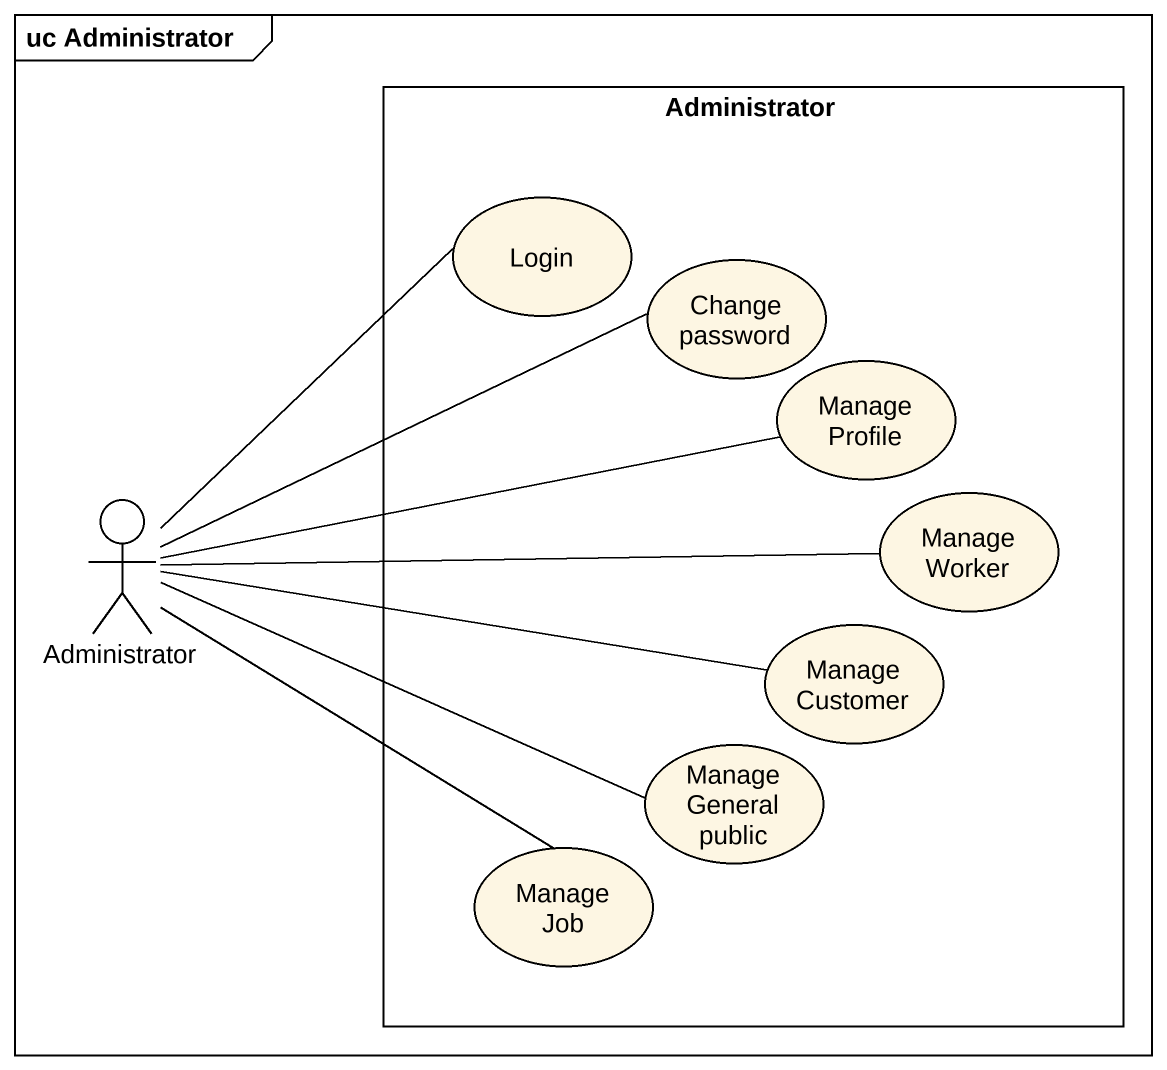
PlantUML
@startuml
mainframe uc Administrator
rectangle Administrator {
  usecase Login
  usecase "Change password" as Change_password
  usecase "Manage Profile" as Manage_Profile
  usecase "Manage Worker" as Manage_Worker
  usecase "Manage Customer" as Manage_Customer
  usecase "Manage General public" as Manage_General_public
  usecase "Manage Job" as Manage_Job
}
actor "Administrator" as Administrator_2
Administrator_2 -up- Login
Administrator_2 -right- Change_password
Administrator_2 -right- Manage_Profile
Administrator_2 -right- Manage_Worker
Administrator_2 -right- Manage_Customer
Administrator_2 -right- Manage_General_public
Administrator_2 -- Manage_Job
@enduml
